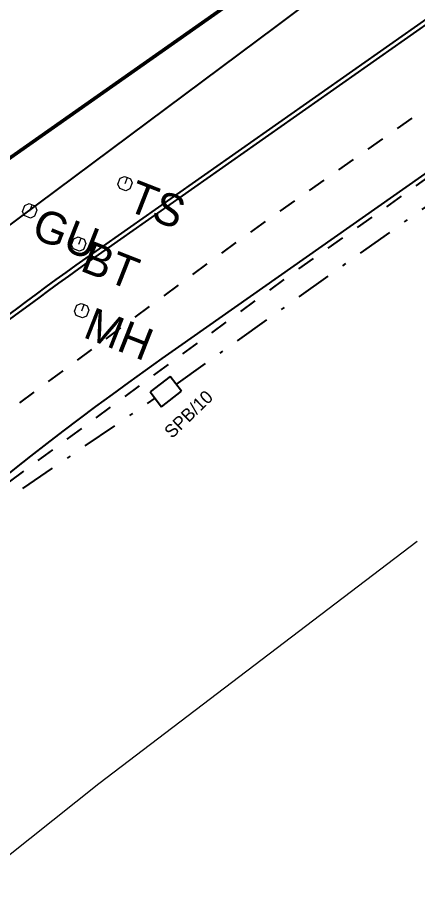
# Model space of a CAD drawing. Extents: x 421500 to 422711, y 436000 to 437000.
# Drawn here: x 422024.48 to 422035.6, y 436529.95 to 436554.63 of the extents above; entities that cross this region are included whole.
import ezdxf
from ezdxf.enums import TextEntityAlignment as Align

# ---------------------------------------------------------------- set-up
doc = ezdxf.new("R2010")
doc.units = 0
for name, pattern in [('10041', [9, 6, -3]), ('716709-ExBase$0$BLIP', [1, 0.5, -0.5]), ('XREF UTC_716709_AJB_1b$0$DASHDOT1', [2, 1, -0.5, 0, -0.5])]:
    doc.linetypes.add(name, pattern=pattern)
doc.layers.get('0').update_dxf_attribs({"color": 210})
doc.layers.add('716709-ExBase$0$LCCFences (Open)', color=4, linetype='716709-ExBase$0$EFENCE', lineweight=0)
doc.layers.add('716709-ExBase$0$LCCPoint Features', color=8, linetype='Continuous', lineweight=0)
for name, color, linetype in [('716709-ExBase$0$XC-LCCCarriageway', 251, 'Continuous'), ('716709-ExBase$0$XC-LCCVerges', 251, '716709-ExBase$0$BLIP'), ('Lines', 1, 'Continuous'), ('Pr-Edging', 7, 'Continuous'), ('Pr-Kerb', 2, 'Continuous'), ('Pr-KerbEdge', 8, 'Continuous'), ('XREF UTC_716709_AJB_1b$0$du-UTCBOX', 42, 'Continuous'), ('XREF UTC_716709_AJB_1b$0$du-UTCDUCT-F1', 42, 'XREF UTC_716709_AJB_1b$0$DASHDOT1'), ('XREF UTC_716709_AJB_1b$0$du-UTCDUCT-V2', 42, 'XREF UTC_716709_AJB_1b$0$DASHDOT1'), ('XREF UTC_716709_AJB_1b$0$du-UTCTEXT', 42, 'Continuous')]:
    doc.layers.add(name, color=color, linetype=linetype)
doc.styles.add('716709-ExBase$0$Style-WORKING', font='WORKING.shx')
doc.styles.add('XREF UTC_716709_AJB_1b$0$Standard', font='txt')
doc.linetypes.add('716709-ExBase$0$EFENCE', pattern='A,2,-0.4,[1,fenceline,S=1,R=0,X=0,Y=0],-0.4,2', length=4.8)

# ---------------------------------------------------------------- blocks, each defined once
blk = doc.blocks.new('XREF UTC_716709_AJB_1b$0$SPB')
for p, q in [((0.35, 0.26), (-0.35, 0.26)), ((-0.35, 0.26), (-0.35, -0.26))]:
    blk.add_line(p, q)
for points in [[(0.35, -0.26), (0.35, 0.26)], [(-0.35, -0.26), (0.35, -0.26)]]:
    blk.add_lwpolyline(points)
blk = doc.blocks.new('716709-ExBase$0$MSL1')
at = {"color": 0, "linetype": 'ByBlock', "lineweight": -2, "flags": 128}
blk.add_lwpolyline([(0, 0), (0, 1), (0.5, 1), (1, 0.5), (1, -0.5), (0.5, -1), (-0.5, -1), (-1, -0.5), (-1, 0.5), (-0.5, 1), (0, 1)], dxfattribs=at)

msp = doc.modelspace()

# ---------------------------------------------------------------- linework, layer by layer
at = {"layer": '716709-ExBase$0$LCCFences (Open)', "flags": 128}
msp.add_lwpolyline([(422017.275, 436522.849), (422020.372, 436528.221), (422026.741, 436533.289), (422035.595, 436540.041)], dxfattribs=at)
msp.add_lwpolyline([(422017.275, 436522.849), (422020.372, 436528.221), (422026.741, 436533.289), (422035.595, 436540.041)], dxfattribs=at)
at = {"layer": '716709-ExBase$0$XC-LCCCarriageway', "flags": 128}
msp.add_lwpolyline([(422005.136, 436528.391), (422006.715, 436531.213), (422009.102, 436534.897), (422011.893, 436538.285), (422012.551, 436538.963), (422014.383, 436541.006), (422015.038, 436541.662), (422016.371, 436542.95), (422024.022, 436548.672), (422031.669, 436554.379), (422039.829, 436560.513), (422048.652, 436567.165), (422056.525, 436572.922), (422057.274, 436573.46), (422061.695, 436576.762), (422062.432, 436577.342), (422070.877, 436583.877), (422079.515, 436590.825), (422087.835, 436597.711), (422096.258, 436604.958), (422105.601, 436613.398), (422113.575, 436620.88)], dxfattribs=at)
msp.add_lwpolyline([(422005.136, 436528.391), (422006.715, 436531.213), (422009.102, 436534.897), (422011.893, 436538.285), (422012.551, 436538.963), (422014.383, 436541.006), (422015.038, 436541.662), (422016.371, 436542.95), (422024.022, 436548.672), (422031.669, 436554.379), (422039.829, 436560.513), (422048.652, 436567.165), (422056.525, 436572.922), (422057.274, 436573.46), (422061.695, 436576.762), (422062.432, 436577.342), (422070.877, 436583.877), (422079.515, 436590.825), (422087.835, 436597.711), (422096.258, 436604.958), (422105.601, 436613.398), (422113.575, 436620.88)], dxfattribs=at)
msp.add_lwpolyline([(422005.136, 436528.391), (422006.715, 436531.213), (422009.102, 436534.897), (422011.893, 436538.285), (422012.551, 436538.963), (422014.383, 436541.006), (422015.038, 436541.662), (422016.371, 436542.95), (422024.022, 436548.672), (422031.669, 436554.379), (422039.829, 436560.513), (422048.652, 436567.165), (422056.525, 436572.922), (422057.274, 436573.46), (422061.695, 436576.762), (422062.432, 436577.342), (422070.877, 436583.877), (422079.515, 436590.825), (422087.835, 436597.711), (422096.258, 436604.958), (422105.601, 436613.398), (422113.575, 436620.88)], dxfattribs=at)
at = {"layer": '716709-ExBase$0$XC-LCCVerges', "flags": 128}
for points in [[(422057.224, 436573.15), (422060.211, 436570.732), (422052.748, 436564.827), (422044.849, 436558.876), (422037.696, 436553.417), (422030.616, 436548.414), (422022.097, 436542.091), (422015.69, 436536.631), (422015.062, 436541.523)], [(422057.224, 436573.15), (422060.211, 436570.732), (422052.748, 436564.827), (422044.849, 436558.876), (422037.696, 436553.417), (422030.616, 436548.414), (422022.097, 436542.091), (422015.69, 436536.631), (422015.062, 436541.523)], [(422042.536, 436488.975), (422041.43, 436487.196), (422032.61, 436491.808), (422025.208, 436496.089), (422021.775, 436498.45), (422018.472, 436500.99), (422016, 436502.931), (422013.602, 436504.972), (422011.534, 436507.349), (422010.305, 436509.279), (422009.29, 436511.332), (422008.616, 436513.522), (422008.403, 436516.084), (422008.653, 436518.641), (422009.154, 436521.156), (422010.327, 436524.889), (422011.991, 436528.431), (422014.017, 436531.758), (422016.415, 436534.826), (422021.499, 436539.667), (422032.066, 436547.462), (422038.316, 436551.89), (422045.169, 436556.928), (422052.211, 436562.321), (422061.124, 436569.199), (422061.965, 436569.165), (422064.119, 436566.716), (422065.446, 436565.025), (422067.113, 436562.901)], [(422042.536, 436488.975), (422041.43, 436487.196), (422032.61, 436491.808), (422025.208, 436496.089), (422021.775, 436498.45), (422018.472, 436500.99), (422016, 436502.931), (422013.602, 436504.972), (422011.534, 436507.349), (422010.305, 436509.279), (422009.29, 436511.332), (422008.616, 436513.522), (422008.403, 436516.084), (422008.653, 436518.641), (422009.154, 436521.156), (422010.327, 436524.889), (422011.991, 436528.431), (422014.017, 436531.758), (422016.415, 436534.826), (422021.499, 436539.667), (422032.066, 436547.462), (422038.316, 436551.89), (422045.169, 436556.928), (422052.211, 436562.321), (422061.124, 436569.199), (422061.965, 436569.165), (422062.113, 436568.997)]]:
    msp.add_lwpolyline(points, dxfattribs=at)
at = {"layer": 'Lines', "linetype": '10041', "const_width": 0.1, "flags": 128}
msp.add_lwpolyline([(422138.612, 436649.116), (422108.517, 436616.297, -0.021753), (422101.705, 436609.488, -0.008127), (422086.865, 436596.329, -0.01839), (422080.493, 436591.256), (422053.018, 436570.986, -0.005602), (422051.005, 436569.536), (422022.921, 436549.773, 0.012944), (422018.193, 436546.26)], format="xyb", dxfattribs=at)
at = {"layer": 'Pr-Edging', "flags": 128}
msp.add_lwpolyline([(422062.717, 436568.31), (422062.113, 436568.997), (422057.174, 436565.354, -0.005602), (422055.033, 436563.811), (422028.952, 436545.458, 0.042932), (422015.031, 436533.755, 0.042932)], format="xyb", dxfattribs=at)
at = {"layer": 'Pr-Kerb', "flags": 128}
msp.add_lwpolyline([(422039.622, 436486.117), (422016.878, 436501.121, -0.052241), (422011.241, 436505.749), (422010.735, 436506.262, -0.404434), (422010.45, 436534.067, -0.049838), (422026.938, 436548.32), (422053.019, 436566.673, 0.005602), (422055.096, 436568.17), (422082.571, 436588.44, 0.01839), (422089.144, 436593.673, 0.008127), (422104.069, 436606.907, 0.021753), (422111.097, 436613.932), (422145.314, 436651.246), (422166.484, 436675.243)], format="xyb", dxfattribs=at)
at = {"layer": 'Pr-KerbEdge', "flags": 128}
msp.add_lwpolyline([(422039.691, 436486.222), (422016.947, 436501.225, -0.052241), (422011.33, 436505.837), (422010.824, 436506.35, -0.404434), (422010.54, 436533.981, -0.049838), (422027.01, 436548.218), (422053.091, 436566.571, 0.005602), (422055.17, 436568.069), (422082.645, 436588.339, 0.01839), (422089.225, 436593.578, 0.008127), (422104.154, 436606.815, 0.021753), (422111.189, 436613.847), (422145.407, 436651.163), (422166.578, 436675.16)], format="xyb", dxfattribs=at)
at = {"layer": 'Pr-KerbEdge'}
msp.add_arc((422086.924, 436454.956), 118.125, 133.73212, 133.73212, dxfattribs=at)
at = {"layer": 'XREF UTC_716709_AJB_1b$0$du-UTCDUCT-F1', "flags": 128}
msp.add_lwpolyline([(422014.221, 436534.402), (422028.302, 436544.021)], dxfattribs=at)
at = {"layer": 'XREF UTC_716709_AJB_1b$0$du-UTCDUCT-V2', "flags": 128}
msp.add_lwpolyline([(422028.887, 436544.409), (422061.656, 436567.746)], dxfattribs=at)

# ---------------------------------------------------------------- block references
at = {"layer": '716709-ExBase$0$LCCPoint Features', "xscale": 0.18, "yscale": 0.18, "zscale": 0.18, "rotation": 338.5807557840462}
for p in [(422027.468, 436550.005), (422027.468, 436550.005), (422024.813, 436549.245), (422024.813, 436549.245), (422026.177, 436548.317), (422026.177, 436548.317), (422026.26, 436546.463), (422026.26, 436546.463)]:
    msp.add_blockref('716709-ExBase$0$MSL1', p, dxfattribs=at)
at = {"layer": 'XREF UTC_716709_AJB_1b$0$du-UTCBOX', "color": 10, "rotation": 37.80460723411173}
msp.add_blockref('XREF UTC_716709_AJB_1b$0$SPB', (422028.6, 436544.208), dxfattribs=at)

# ---------------------------------------------------------------- texts
at = {"layer": '716709-ExBase$0$LCCPoint Features', "style": '716709-ExBase$0$Style-WORKING'}
for s, p in [('TS', (422027.801, 436550.116)), ('TS', (422027.801, 436550.116)), ('GU', (422025.146, 436549.356)), ('GU', (422025.146, 436549.356)), ('BT', (422026.511, 436548.428)), ('BT', (422026.511, 436548.428)), ('MH', (422026.593, 436546.574)), ('MH', (422026.593, 436546.574))]:
    msp.add_text(s, height=0.9, rotation=338.5808, dxfattribs=at).set_placement(p, align=Align.TOP_LEFT)
at = {"layer": 'XREF UTC_716709_AJB_1b$0$du-UTCTEXT', "style": 'XREF UTC_716709_AJB_1b$0$Standard'}
msp.add_text('SPB/10', height=0.36, rotation=44, dxfattribs=at).set_placement((422028.771, 436542.883))

doc.saveas('drawing.dxf')
